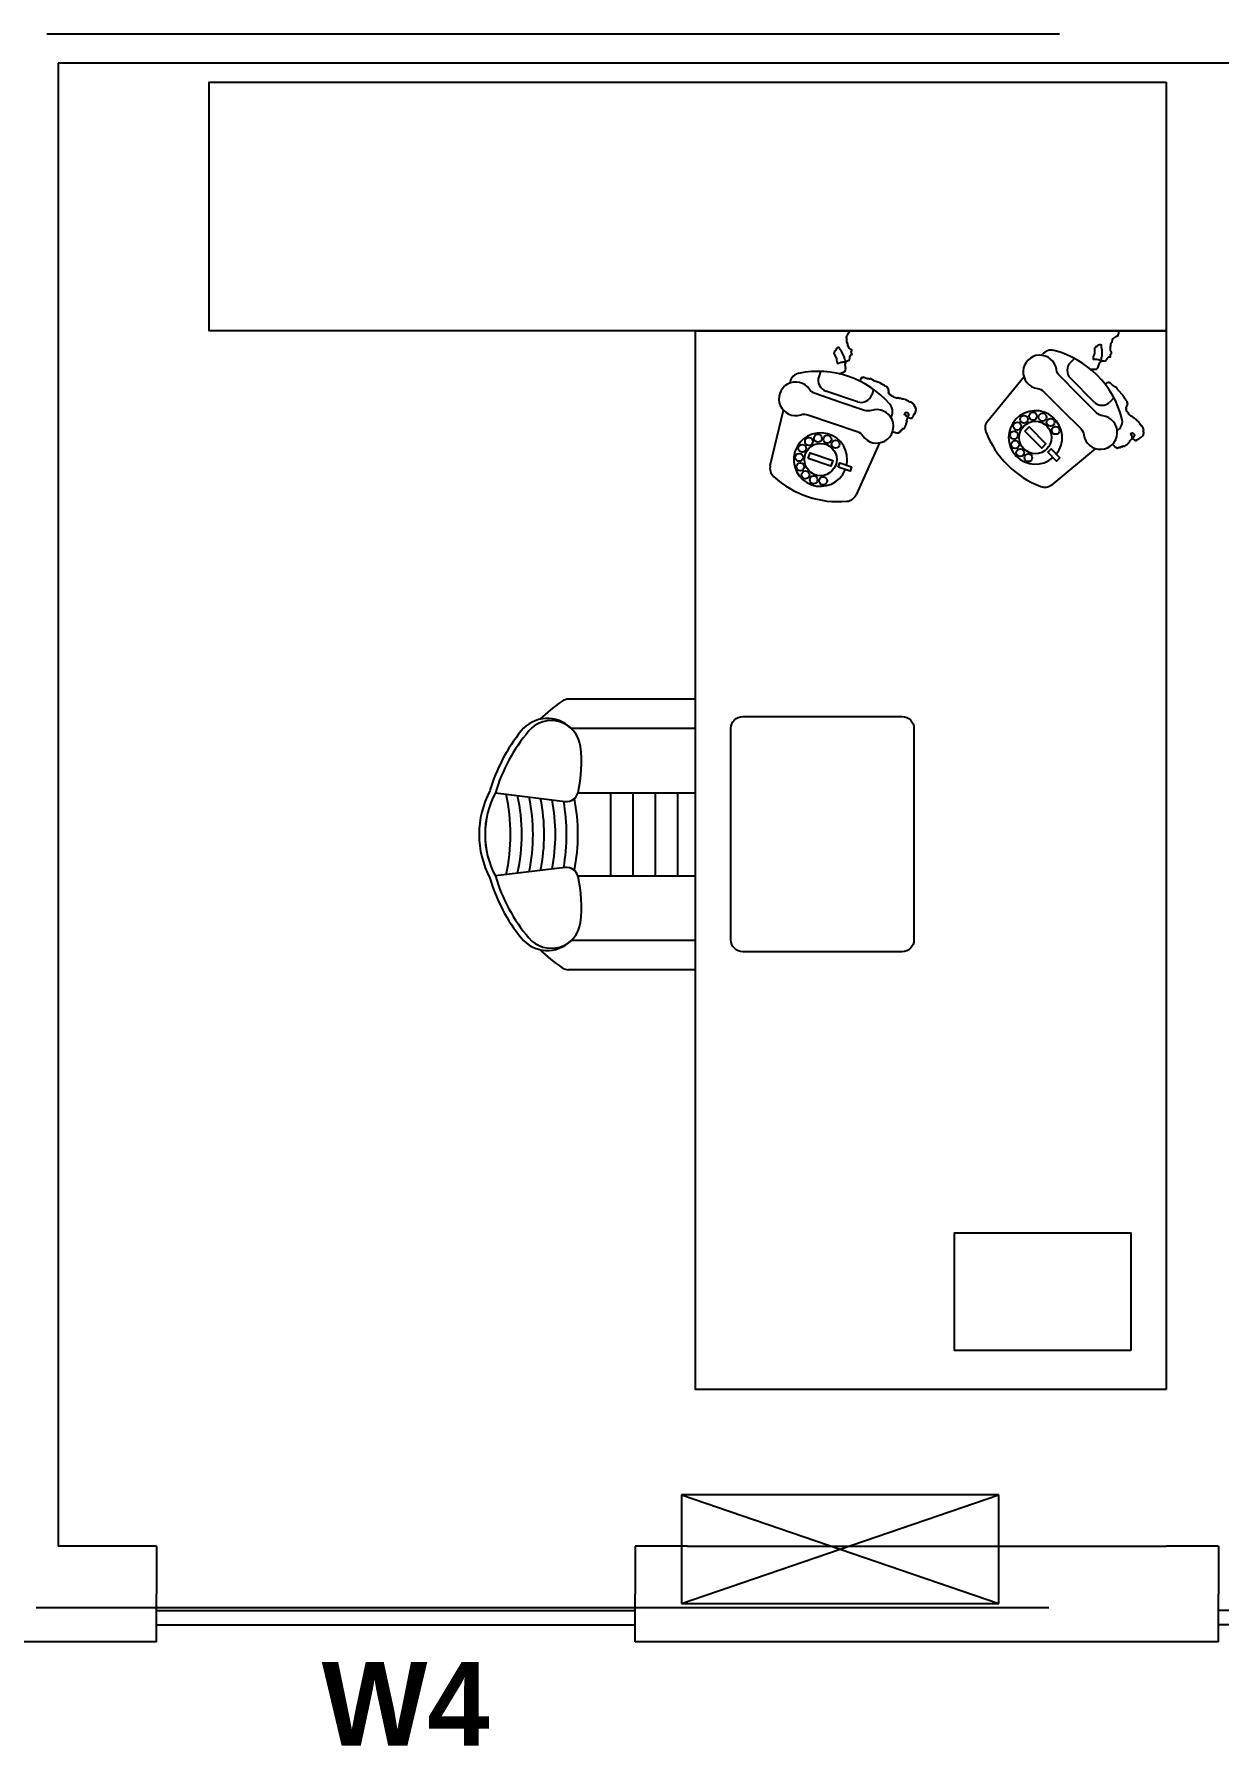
# Model space of a CAD drawing. Header units: inches. Extents: x 482566 to 494966, y -26460 to -22226.
# Drawn here: x 487557.2 to 487668.6, y -24374.5 to -24213.5 of the extents above; entities that cross this region are included whole.
import ezdxf

# ---------------------------------------------------------------- set-up
doc = ezdxf.new("R2010")
doc.units = ezdxf.units.IN
doc.header["$LTSCALE"] = 15
doc.header["$MEASUREMENT"] = 0
doc.linetypes.add('TRATTEGGIATA2', pattern=[9.525, 6.35, -3.175])
for name, color, linetype in [('furniture', 4, 'Continuous'), ('GLAZING', 4, 'Continuous'), ('I-FURN', 4, 'Continuous'), ('I-WALL-IN', 3, 'Continuous'), ('SUI GAS LINE', 30, 'TRATTEGGIATA2')]:
    doc.layers.add(name, color=color, linetype=linetype)
doc.layers.add('I-ANNO-TEXT', color=7, linetype='Continuous', lineweight=18)
doc.styles.add('MICRO', font='')
doc.styles.get('MICRO').set_extended_font_data('MicrogrammaSSi', bold=True)

# ---------------------------------------------------------------- blocks, each defined once
blk = doc.blocks.new('A$C129F564C')
at = {"layer": 'furniture'}
for p, q in [((0.8878, 1.0214), (0.8732, 1.1399)), ((1.0145, 1.1399), (0.9998, 1.0214)), ((0.7138, 0.8), (0.7138, 1.0154)), ((0.7638, 0.8), (0.7638, 1.0108)), ((0.8732, 0.9997), (0.8732, 0.8)), ((1.0145, 0.9997), (1.0145, 0.8)), ((1.1238, 0.8), (1.1238, 1.0108)), ((1.1738, 0.8), (1.1738, 1.0154)), ((1.0145, 0.9444), (0.8732, 0.9444)), ((1.0145, 0.9063), (0.8732, 0.9063)), ((1.0145, 0.8683), (0.8732, 0.8683)), ((1.0145, 0.8303), (0.8732, 0.8303)), ((1.5709, 0.6727), (1.6649, 0.6505)), ((1.711, 0.6397), (1.7134, 0.6391)), ((1.7309, 0.5871), (1.7217, 0.5902)), ((1.6793, 0.5244), (1.6976, 0.5784)), ((1.6094, 0.4871), (1.5213, 0.5268)), ((1.7004, 0.4972), (1.6911, 0.5003)), ((1.6548, 0.4666), (1.6526, 0.4676)), ((1.6472, 0.3032), (1.7218, 0.2417)), ((1.7583, 0.2116), (1.7602, 0.2101)), ((1.5997, 0.1197), (1.5383, 0.1942)), ((1.6789, 0.1223), (1.7192, 0.1626)), ((1.753, 0.1557), (1.7461, 0.1626)), ((1.6858, 0.0885), (1.6789, 0.0954)), ((1.6314, 0.0812), (1.6298, 0.0831))]:
    blk.add_line(p, q, dxfattribs=at)
for points in [[(1.1198, 1.083, 0.106121), (1.0145, 1.1399, 0.249834), (0.8732, 1.1399, 0.106121), (0.7678, 1.083)], [(0.7481, 1.0644, 0.042822), (0.7173, 1.0266)], [(1.1703, 1.0266, 0.042822), (1.1396, 1.0644, 0.249834)]]:
    blk.add_lwpolyline(points, format="xyb", dxfattribs=at)
for points in [[(0, 0), (0, 0.8), (1.8, 0.8), (1.8, 0)], [(1.5827, 0.6082), (1.5925, 0.6049), (1.5794, 0.5664), (1.5697, 0.5697)], [(1.5679, 0.5572), (1.5753, 0.5546), (1.5686, 0.5347), (1.5611, 0.5372)], [(0.0667, 0.0598), (0.0667, 0.3598), (0.2667, 0.3598), (0.2667, 0.0598)], [(1.6293, 0.2401), (1.6367, 0.2328), (1.6079, 0.2041), (1.6006, 0.2114)], [(1.5935, 0.2009), (1.5991, 0.1953), (1.5841, 0.1804), (1.5785, 0.186)]]:
    blk.add_lwpolyline(points, close=True, dxfattribs=at)
for points in [[(1.1244, 0.4285), (0.7644, 0.4285, -0.414214), (0.7444, 0.4485), (0.7444, 0.7195, -0.414214), (0.7644, 0.7395), (1.1244, 0.7395, -0.414214), (1.1444, 0.7195), (1.1444, 0.4485, -0.414214)], [(1.6572, 0.6088), (1.6429, 0.5668), (1.6287, 0.5249, -0.162278), (1.6214, 0.5153, 2), (1.6646, 0.5007, -0.162278), (1.6647, 0.5127), (1.6789, 0.5546), (1.6932, 0.5965, -0.162278), (1.7004, 0.6061, 2), (1.6573, 0.6208, -0.162278)], [(1.6964, 0.2077), (1.6651, 0.1764), (1.6338, 0.1451, -0.162278), (1.623, 0.1397, 2), (1.6553, 0.1075, -0.162278), (1.6606, 0.1182), (1.6919, 0.1495), (1.7233, 0.1808, -0.162278), (1.734, 0.1862, 2), (1.7018, 0.2185, -0.162278)]]:
    blk.add_lwpolyline(points, format="xyb", close=True, dxfattribs=at)
for points in [[(1.7267, 0.5549), (1.7314, 0.5454), (1.7339, 0.5446), (1.736, 0.5445), (1.7419, 0.5454), (1.744, 0.5453), (1.7457, 0.5441), (1.7474, 0.5449), (1.7495, 0.5449), (1.7528, 0.5466), (1.7549, 0.5465), (1.765, 0.5515), (1.768, 0.554), (1.7714, 0.5557), (1.7714, 0.5578), (1.7705, 0.5595), (1.7689, 0.5607), (1.7664, 0.5616), (1.7655, 0.5633), (1.7634, 0.5633), (1.7618, 0.5646), (1.7525, 0.56), (1.7504, 0.56), (1.7474, 0.5596), (1.7441, 0.5579), (1.7466, 0.5529), (1.7466, 0.5508), (1.7474, 0.5491), (1.7474, 0.547), (1.7474, 0.5449), (1.7507, 0.5382), (1.7532, 0.5373), (1.7553, 0.5373), (1.7578, 0.5364), (1.7595, 0.5352), (1.7603, 0.5335), (1.7637, 0.5352), (1.7662, 0.5343), (1.7679, 0.5351), (1.7691, 0.5368), (1.7704, 0.5385), (1.7755, 0.541), (1.7776, 0.541), (1.7809, 0.5426), (1.783, 0.5426), (1.7851, 0.5426), (1.7872, 0.5426), (1.7889, 0.5434), (1.7914, 0.5426), (1.7931, 0.5413), (1.7956, 0.5404), (1.799, 0.5379), (1.8, 0.5384)], [(1.6284, 0.4648), (1.6282, 0.4642), (1.6285, 0.4641), (1.6263, 0.4576), (1.6266, 0.4575), (1.6262, 0.4561), (1.6265, 0.456), (1.6262, 0.4551), (1.6265, 0.4549), (1.6262, 0.454), (1.6281, 0.4533), (1.6279, 0.4526), (1.6295, 0.4521), (1.6291, 0.4508), (1.6307, 0.4502), (1.6305, 0.4496), (1.6321, 0.449), (1.6319, 0.4484), (1.6329, 0.448), (1.6328, 0.4477), (1.6341, 0.4472), (1.6335, 0.4456), (1.6345, 0.4453), (1.6342, 0.4443), (1.6381, 0.443), (1.638, 0.4426), (1.6422, 0.4412), (1.6424, 0.4415), (1.6459, 0.4403), (1.6462, 0.441), (1.6566, 0.4374), (1.6567, 0.4377), (1.6581, 0.4373), (1.6583, 0.4379), (1.6593, 0.4376), (1.6596, 0.4386), (1.6599, 0.4385), (1.6609, 0.4414), (1.6606, 0.4415), (1.661, 0.4428), (1.6597, 0.4433), (1.6599, 0.4439), (1.659, 0.4443), (1.6591, 0.4446), (1.6581, 0.4449), (1.6575, 0.4433), (1.6569, 0.4435), (1.6563, 0.4419), (1.6557, 0.4421), (1.6553, 0.4411), (1.655, 0.4412), (1.6546, 0.4399), (1.6539, 0.4401), (1.6536, 0.4392), (1.6533, 0.4393), (1.6529, 0.4383), (1.6526, 0.4384), (1.6512, 0.4342), (1.6515, 0.434), (1.6511, 0.4331), (1.6518, 0.4328), (1.6515, 0.4319), (1.6534, 0.4312), (1.6532, 0.4305), (1.6555, 0.4298), (1.6553, 0.4291), (1.6585, 0.428), (1.6584, 0.4277), (1.6597, 0.4272), (1.6595, 0.4266), (1.6657, 0.4245), (1.666, 0.4251), (1.6673, 0.4247), (1.6676, 0.4256), (1.6689, 0.4252), (1.6692, 0.4262), (1.6705, 0.4257), (1.6712, 0.4277), (1.6722, 0.4274), (1.6725, 0.4284), (1.6742, 0.4278), (1.6747, 0.4294), (1.6754, 0.4292), (1.6758, 0.4305), (1.6765, 0.4303), (1.6768, 0.4313), (1.6775, 0.4311), (1.6782, 0.4333), (1.6786, 0.4332), (1.679, 0.4345), (1.6784, 0.4348), (1.679, 0.4367), (1.6793, 0.4366), (1.6798, 0.4379), (1.6804, 0.4377), (1.6818, 0.4416), (1.6824, 0.4414), (1.6839, 0.4457), (1.6835, 0.4458), (1.6842, 0.4477), (1.6839, 0.4478), (1.6851, 0.4514), (1.6848, 0.4516), (1.6852, 0.4529), (1.6849, 0.453), (1.6859, 0.4559), (1.6856, 0.456), (1.6859, 0.457), (1.6856, 0.4571), (1.6859, 0.4581), (1.6856, 0.4582), (1.6873, 0.4631), (1.6876, 0.463), (1.688, 0.4643), (1.6884, 0.4642), (1.689, 0.4662), (1.6893, 0.4661), (1.69, 0.468), (1.6907, 0.4678), (1.6911, 0.4691), (1.6914, 0.469), (1.6919, 0.4703), (1.6935, 0.4698), (1.6942, 0.4717), (1.6961, 0.4711), (1.6964, 0.4717), (1.6974, 0.4714), (1.6975, 0.4717), (1.6984, 0.4714), (1.6987, 0.472), (1.7, 0.4716), (1.7001, 0.4719), (1.7014, 0.4715), (1.702, 0.4731), (1.7026, 0.4729), (1.7029, 0.4739), (1.7039, 0.4735), (1.7043, 0.4745), (1.7046, 0.4744), (1.7051, 0.476), (1.7055, 0.4759), (1.7061, 0.4779), (1.7065, 0.4778), (1.7068, 0.4787), (1.7071, 0.4786), (1.7079, 0.4809), (1.7082, 0.4808), (1.7086, 0.4818), (1.7089, 0.4817), (1.7097, 0.484), (1.71, 0.4839), (1.7104, 0.4852), (1.7111, 0.485), (1.7151, 0.4967), (1.7154, 0.4966), (1.7157, 0.4976), (1.7161, 0.4975), (1.7167, 0.4995), (1.7171, 0.4993), (1.7175, 0.5007), (1.7178, 0.5005), (1.7186, 0.5028), (1.718, 0.5031), (1.7183, 0.504), (1.718, 0.5041), (1.7184, 0.5055), (1.7181, 0.5056), (1.7188, 0.5075), (1.7184, 0.5076), (1.721, 0.5152), (1.72, 0.5155), (1.7203, 0.5165), (1.72, 0.5166), (1.7203, 0.5176), (1.7184, 0.5182), (1.7186, 0.5189), (1.7157, 0.5199), (1.7158, 0.5202), (1.7145, 0.5207)], [(1.735, 0.1287), (1.735, 0.1181), (1.7368, 0.1162), (1.7387, 0.1153), (1.7443, 0.1134), (1.7462, 0.1124), (1.7472, 0.1106), (1.749, 0.1106), (1.7509, 0.1096), (1.7547, 0.1096), (1.7566, 0.1087), (1.7678, 0.1087), (1.7716, 0.1096), (1.7753, 0.1096), (1.7763, 0.1115), (1.7763, 0.1134), (1.7753, 0.1153), (1.7735, 0.1171), (1.7735, 0.119), (1.7716, 0.12), (1.7706, 0.1218), (1.7603, 0.1218), (1.7584, 0.1228), (1.7556, 0.1237), (1.7519, 0.1237), (1.7519, 0.1181), (1.7509, 0.1162), (1.7509, 0.1143), (1.75, 0.1124), (1.749, 0.1106), (1.749, 0.1031), (1.7509, 0.1012), (1.7528, 0.1002), (1.7547, 0.0984), (1.7556, 0.0965), (1.7556, 0.0946), (1.7594, 0.0946), (1.7613, 0.0927), (1.7631, 0.0927), (1.765, 0.0937), (1.7669, 0.0946), (1.7725, 0.0946), (1.7744, 0.0937), (1.7782, 0.0937), (1.78, 0.0927), (1.7819, 0.0918), (1.7838, 0.0909), (1.7857, 0.0909), (1.7875, 0.089), (1.7885, 0.0871), (1.7904, 0.0852), (1.7922, 0.0815), (1.7941, 0.0815), (1.796, 0.0805), (1.8, 0.0805)], [(1.6069, 0.0913), (1.6065, 0.0909), (1.6067, 0.0906), (1.6018, 0.0857), (1.6021, 0.0855), (1.6011, 0.0845), (1.6013, 0.0843), (1.6006, 0.0835), (1.6009, 0.0833), (1.6001, 0.0826), (1.6016, 0.0811), (1.6011, 0.0806), (1.6023, 0.0794), (1.6013, 0.0784), (1.6026, 0.0772), (1.6021, 0.0767), (1.6033, 0.0755), (1.6028, 0.075), (1.6035, 0.0743), (1.6033, 0.074), (1.6043, 0.073), (1.6031, 0.0718), (1.6038, 0.0711), (1.6031, 0.0704), (1.606, 0.0674), (1.6057, 0.0672), (1.6089, 0.064), (1.6092, 0.0643), (1.6118, 0.0616), (1.6123, 0.0621), (1.6201, 0.0542), (1.6204, 0.0545), (1.6214, 0.0535), (1.6219, 0.054), (1.6226, 0.0533), (1.6233, 0.054), (1.6236, 0.0538), (1.6258, 0.056), (1.6255, 0.0562), (1.6265, 0.0572), (1.6255, 0.0582), (1.626, 0.0586), (1.6253, 0.0594), (1.6255, 0.0596), (1.6248, 0.0604), (1.6236, 0.0591), (1.6231, 0.0596), (1.6219, 0.0584), (1.6214, 0.0589), (1.6206, 0.0582), (1.6204, 0.0584), (1.6194, 0.0574), (1.6189, 0.0579), (1.6182, 0.0572), (1.6179, 0.0574), (1.6172, 0.0567), (1.617, 0.0569), (1.6138, 0.0538), (1.614, 0.0535), (1.6133, 0.0528), (1.6138, 0.0523), (1.6131, 0.0516), (1.6145, 0.0501), (1.614, 0.0496), (1.6157, 0.0479), (1.6153, 0.0474), (1.6177, 0.045), (1.6175, 0.0447), (1.6184, 0.0437), (1.6179, 0.0432), (1.6226, 0.0386), (1.6231, 0.0391), (1.624, 0.0381), (1.6248, 0.0389), (1.6258, 0.0379), (1.6265, 0.0386), (1.6275, 0.0376), (1.6289, 0.0391), (1.6297, 0.0384), (1.6304, 0.0391), (1.6316, 0.0379), (1.6328, 0.0391), (1.6333, 0.0386), (1.6343, 0.0396), (1.6348, 0.0391), (1.6355, 0.0398), (1.636, 0.0393), (1.6377, 0.0411), (1.638, 0.0408), (1.6389, 0.0418), (1.6385, 0.0423), (1.6399, 0.0437), (1.6402, 0.0435), (1.6411, 0.0445), (1.6416, 0.044), (1.6446, 0.0469), (1.6451, 0.0464), (1.6482, 0.0496), (1.648, 0.0499), (1.6495, 0.0513), (1.6492, 0.0516), (1.6519, 0.0543), (1.6517, 0.0545), (1.6526, 0.0555), (1.6524, 0.0557), (1.6546, 0.0579), (1.6543, 0.0582), (1.6551, 0.0589), (1.6548, 0.0591), (1.6556, 0.0599), (1.6553, 0.0601), (1.659, 0.0638), (1.6592, 0.0635), (1.6602, 0.0645), (1.6605, 0.0643), (1.6619, 0.0657), (1.6622, 0.0655), (1.6636, 0.067), (1.6641, 0.0665), (1.6651, 0.0674), (1.6653, 0.0672), (1.6663, 0.0682), (1.6675, 0.067), (1.669, 0.0684), (1.6705, 0.067), (1.671, 0.0674), (1.6717, 0.0667), (1.6719, 0.067), (1.6727, 0.0662), (1.6732, 0.0667), (1.6741, 0.0657), (1.6744, 0.066), (1.6754, 0.065), (1.6766, 0.0662), (1.6771, 0.0657), (1.6778, 0.0665), (1.6785, 0.0657), (1.6793, 0.0665), (1.6795, 0.0662), (1.6807, 0.0675), (1.681, 0.0672), (1.6824, 0.0687), (1.6827, 0.0684), (1.6834, 0.0692), (1.6837, 0.0689), (1.6854, 0.0706), (1.6856, 0.0704), (1.6863, 0.0711), (1.6866, 0.0709), (1.6883, 0.0726), (1.6885, 0.0723), (1.6895, 0.0733), (1.69, 0.0728), (1.6988, 0.0816), (1.6991, 0.0814), (1.6998, 0.0821), (1.7, 0.0819), (1.7015, 0.0833), (1.7017, 0.0831), (1.7027, 0.0841), (1.703, 0.0838), (1.7047, 0.0855), (1.7042, 0.086), (1.7049, 0.0868), (1.7047, 0.087), (1.7056, 0.088), (1.7054, 0.0882), (1.7069, 0.0897), (1.7066, 0.0899), (1.7122, 0.0956), (1.7115, 0.0963), (1.7122, 0.097), (1.712, 0.0973), (1.7127, 0.098), (1.7113, 0.0995), (1.7118, 0.0999), (1.7096, 0.1021), (1.7098, 0.1024), (1.7088, 0.1033)]]:
    blk.add_lwpolyline(points, dxfattribs=at)
for centre, radius in [((1.555, 0.6129), 0.00669), ((1.5811, 0.5873), 0.0275), ((1.5687, 0.6216), 0.00669), ((1.5848, 0.6236), 0.00669), ((1.6002, 0.6184), 0.00669), ((1.6118, 0.607), 0.00669), ((1.5449, 0.5829), 0.00669), ((1.5465, 0.599), 0.00669), ((1.6156, 0.5756), 0.00669), ((1.6173, 0.5917), 0.00669), ((1.6071, 0.5617), 0.00669), ((1.6066, 0.2565), 0.00669), ((1.6227, 0.2584), 0.00669), ((1.5842, 0.2341), 0.00669), ((1.5928, 0.2479), 0.00669), ((1.6186, 0.2221), 0.0275), ((1.638, 0.253), 0.00669), ((1.6495, 0.2415), 0.00669), ((1.6549, 0.2262), 0.00669), ((1.6531, 0.21), 0.00669), ((1.6307, 0.1877), 0.00669), ((1.6444, 0.1963), 0.00669)]:
    blk.add_circle(centre, radius, dxfattribs=at)
for centre, radius, start, end in [((0.9438, 1.0074), 0.1602, 62.317, 117.683), ((0.9531, 0.8661), 0.2953, 106.4736, 128.8568), ((0.9438, 1.0074), 0.1502, 61.9455, 118.0545), ((0.9345, 0.8661), 0.2953, 51.1432, 73.5264), ((0.9438, 1.4287), 0.3145, 257.44, 282.56), ((0.8036, 1.0516), 0.057, 128.8568, 224.8513), ((0.8003, 1.045), 0.05, 130.5056, 262.9259), ((0.9438, 1.4096), 0.3145, 257.8911, 282.1089), ((0.9438, 1.3905), 0.3145, 258.341, 281.659), ((1.0873, 1.045), 0.05, 277.0741, 49.4944), ((1.084, 1.0516), 0.057, 315.1487, 51.1432), ((0.9438, 1.3715), 0.3145, 258.7898, 281.2102), ((0.7338, 1.0154), 0.02, 145.756, 180), ((0.8679, 1.019), 0.02, 283.1474, 7.0328), ((0.9438, 1.3524), 0.3145, 259.2374, 280.7626), ((0.9438, 1.3333), 0.3145, 259.6838, 280.3162), ((1.0197, 1.019), 0.02, 172.9672, 256.8526), ((1.1538, 1.0154), 0.02, 0, 34.244), ((0.8217, 1.2171), 0.2235, 262.9259, 283.1474), ((0.9438, 1.3142), 0.3145, 258.8202, 281.1798), ((1.066, 1.2171), 0.2235, 256.8526, 277.0741), ((1.5665, 0.6542), 0.019, 76.7496, 137.169), ((1.671, 0.5573), 0.1615, 137.169, 185.299), ((1.5811, 0.5873), 0.0455, 257.6369, 247.6634), ((1.5695, 0.5918), 0.1615, 310.8008, 11.6672), ((1.7091, 0.6206), 0.019, 11.6672, 76.7496), ((1.7156, 0.5722), 0.019, 71.234, 161.234), ((1.5291, 0.5441), 0.019, 185.299, 245.7184), ((1.6973, 0.5183), 0.019, 161.234, 251.234), ((1.6626, 0.4839), 0.019, 245.7184, 310.8008), ((1.6861, 0.1554), 0.1615, 110.935, 159.065), ((1.6351, 0.2885), 0.019, 50.5156, 110.935), ((1.6186, 0.2221), 0.0455, 231.4029, 221.4294), ((1.553, 0.2063), 0.019, 159.065, 219.4844), ((1.7481, 0.1954), 0.019, 345.4332, 50.5156), ((1.6102, 0.2312), 0.1615, 284.5668, 345.4332), ((1.7326, 0.1491), 0.019, 45, 135), ((1.6923, 0.1088), 0.019, 135, 225), ((1.6461, 0.0933), 0.019, 219.4844, 284.5668)]:
    blk.add_arc(centre, radius, start, end, dxfattribs=at)

msp = doc.modelspace()

# ---------------------------------------------------------------- linework, layer by layer
at = {"ltscale": 3}
for p, q in [((487647.93, -24350.89), (487618.07, -24350.89)), ((487618.07, -24350.89), (487618.07, -24361.11)), ((487618.07, -24361.11), (487647.93, -24350.89)), ((487647.93, -24350.89), (487618.07, -24350.89)), ((487618.07, -24350.89), (487647.93, -24361.11)), ((487647.93, -24361.11), (487647.93, -24350.89)), ((487618.07, -24361.11), (487647.93, -24361.11))]:
    msp.add_line(p, q, dxfattribs=at)
at = {"layer": 'GLAZING', "elevation": 6.93}
for points in [[(487568.71, -24361.76), (487613.71, -24361.76)], [(487713.59, -24361.76), (487668.59, -24361.76)], [(487568.71, -24363.11), (487613.71, -24363.11)], [(487713.59, -24363.11), (487668.59, -24363.11)]]:
    msp.add_lwpolyline(points, dxfattribs=at)
at = {"layer": 'I-FURN', "elevation": 3.78}
msp.add_lwpolyline([(487663.65, -24218), (487663.65, -24241.4), (487573.65, -24241.4), (487573.65, -24218)], close=True, dxfattribs=at)
at = {"layer": 'I-WALL-IN'}
for p, q in [((487782.9, -24216.22, 6.93), (487559.45, -24216.22, 6.93)), ((487559.45, -24216.22, 6.93), (487559.45, -24355.72, 6.93)), ((487568.71, -24355.72, 6.93), (487568.71, -24360.22, 6.93)), ((487613.71, -24355.72, 6.93), (487613.71, -24360.22, 6.93)), ((487618.65, -24355.72, 6.93), (487663.65, -24355.72, 6.93)), ((487668.59, -24355.72, 6.93), (487668.59, -24360.22, 6.93)), ((487568.71, -24364.72, 6.93), (487568.71, -24360.22, 6.93)), ((487613.71, -24364.72, 6.93), (487613.71, -24360.22, 6.93)), ((487668.59, -24364.72, 6.93), (487668.59, -24360.22, 6.93)), ((487663.65, -24364.72, 6.93), (487618.65, -24364.72, 6.93))]:
    msp.add_line(p, q, dxfattribs=at)
at = {"layer": 'I-WALL-IN', "elevation": 6.93}
for points in [[(487568.71, -24355.72), (487559.45, -24355.72)], [(487618.65, -24355.72), (487613.71, -24355.72)], [(487668.59, -24355.72), (487663.65, -24355.72)], [(487568.71, -24364.72), (487491.95, -24364.72)], [(487618.65, -24364.72), (487613.71, -24364.72)], [(487668.59, -24364.72), (487663.65, -24364.72)]]:
    msp.add_lwpolyline(points, dxfattribs=at)
at = {"layer": 'SUI GAS LINE'}
for p, q in [((487796.5, -24213.5), (487289, -24213.5)), ((487795.5, -24361.5), (487525.5, -24361.5))]:
    msp.add_line(p, q, dxfattribs=at)

# ---------------------------------------------------------------- block references
at = {"layer": 'furniture', "xscale": 55.33161534353492, "yscale": 55.33161534353492, "zscale": 55.33161534353492, "rotation": 90.00000000000001}
msp.add_blockref('A$C129F564C', (487663.65, -24340.99, 34.38), dxfattribs=at)

# ---------------------------------------------------------------- texts
at = {"layer": 'I-ANNO-TEXT', "insert": (487584.24, -24366.61, 6.93), "char_height": 7.875, "attachment_point": 1, "style": 'MICRO'}
msp.add_mtext_dynamic_manual_height_columns('{\\fBahnschrift Light|b1|i0|c0|p34;W4}', width=7.4099, gutter_width=1.5, heights=[0], dxfattribs=at)

doc.saveas('drawing.dxf')
